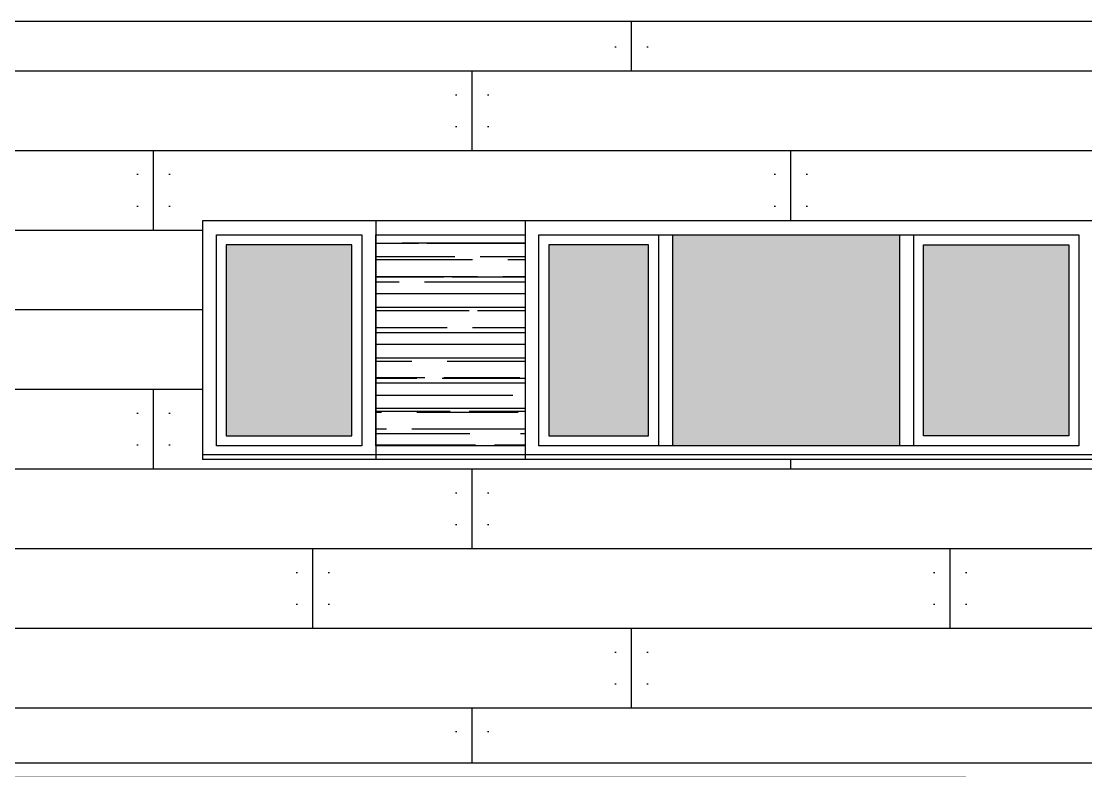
# Model space of a CAD drawing. Header units: millimetres. Extents: x 589 to 1175, y -455 to -172.
# Drawn here: x 1032.14 to 1037.48, y -325.04 to -321.27 of the extents above; entities that cross this region are included whole.
import ezdxf

# ---------------------------------------------------------------- set-up
doc = ezdxf.new("R2010")
doc.units = ezdxf.units.MM
doc.layers.add('FLOATING-WINDOWS', color=2, linetype='Continuous', plot=False)
for name, color, linetype in [('pohled', 4, 'Continuous'), ('SRAFA', 251, 'Continuous'), ('srafa fasada', 253, 'Continuous')]:
    doc.layers.add(name, color=color, linetype=linetype)

msp = doc.modelspace()

# ---------------------------------------------------------------- hatches: boundary and pattern name
at = {"layer": 'FLOATING-WINDOWS'}
h = msp.add_hatch(dxfattribs=at)
h.set_pattern_fill('WOODS_BOARD_WIDENAILS,_O', color=256, scale=0.2, pattern_type=2)
h.set_pattern_definition([(0, (0, 0.08), (0, 0.4), []), (90, (0, 0.08), (-0.8, 0.8), [0.4, -2.8]), (90, (0.08, 0.2), (-0.8, 0.8), [0, -0.16, 0, -3.04]), (90, (3.12, 0.2), (-0.8, 0.8), [0, -0.16, 0, -3.04]), (90, (1.6, 0.48), (-0.8, 0.8), [0.4, -2.8]), (90, (1.52, 0.6), (-0.8, 0.8), [0, -0.16, 0, -3.04]), (90, (1.68, 0.6), (-0.8, 0.8), [0, -0.16, 0, -3.04])])
h.paths.add_polyline_path([(1039.9164, -323.923), (1041.5164, -323.923), (1041.5164, -324.9984), (1043.2664, -324.9984), (1043.2664, -321.2706), (1029.9664, -321.2706), (1029.9664, -324.9984), (1039.9164, -324.9984)])
h.paths.add_polyline_path([(1033.0464, -323.473), (1033.0464, -322.273), (1039.1664, -322.273), (1039.9864, -322.273), (1042.8664, -322.273), (1042.8664, -323.473), (1039.9864, -323.473), (1039.1664, -323.473)], flags=16)
h.paths.add_polyline_path([(1033.9164, -323.448), (1033.9164, -322.343), (1034.6664, -322.343), (1034.6664, -323.403), (1034.6664, -323.448), (1037.5164, -323.448), (1037.5164, -322.343), (1038.2664, -322.343), (1038.2664, -323.403), (1038.2664, -323.448), (1039.1664, -323.448), (1039.1664, -322.343), (1039.9164, -322.343), (1039.9164, -323.403), (1039.1664, -323.403), (1039.1664, -323.448)], flags=0)
h.paths.add_polyline_path([(1033.8464, -323.403), (1033.1164, -323.403), (1033.1164, -322.343), (1033.8464, -322.343)], flags=0)
h.paths.add_polyline_path([(1033.7964, -323.353), (1033.1664, -323.353), (1033.1664, -322.393), (1033.7964, -322.393)], flags=0)
h.paths.add_polyline_path([(1034.7364, -323.403), (1034.7364, -322.343), (1037.4464, -322.343), (1037.4464, -323.403)], flags=0)
h.paths.add_polyline_path([(1034.7864, -323.353), (1034.7864, -322.393), (1035.2864, -322.393), (1035.2864, -323.353)], flags=0)
h.paths.add_polyline_path([(1036.6664, -323.353), (1036.6664, -322.393), (1037.3964, -322.393), (1037.3964, -323.353)], flags=0)
h.paths.add_polyline_path([(1038.3364, -323.403), (1038.3364, -322.343), (1039.0964, -322.343), (1039.0964, -323.403)], flags=0)
h.paths.add_polyline_path([(1038.3864, -323.353), (1038.3864, -322.393), (1039.0464, -322.393), (1039.0464, -323.353)], flags=0)
at = {"layer": 'pohled'}
h = msp.add_hatch(dxfattribs=at)
h.set_pattern_fill('AR-RROOF', color=256, style=0)
h.paths.add_polyline_path([(1039.9164, -323.923), (1041.8964, -323.923), (1041.8964, -325.073), (1043.2664, -325.073), (1043.2664, -321.2706), (1039.1664, -321.2706), (1039.1664, -323.373), (1032.7164, -323.373), (1032.7164, -321.2706), (1029.9664, -321.2706), (1029.9664, -325.073), (1039.1664, -325.073), (1039.9164, -325.073)])
at = {"layer": 'SRAFA'}
h = msp.add_hatch(dxfattribs=at)
h.set_pattern_fill('AR-RROOF', color=256, scale=0.005, style=0)
h.paths.add_polyline_path([(1034.6664, -322.343), (1033.9164, -322.343), (1033.9164, -323.403), (1034.6664, -323.403)])
h.paths.add_polyline_path([(1038.2664, -322.343), (1037.5164, -322.343), (1037.5164, -323.403), (1038.2664, -323.403)])
h.paths.add_polyline_path([(1039.9164, -322.343), (1039.1664, -322.343), (1039.1664, -323.403), (1039.9164, -323.403)])
at = {"layer": 'srafa fasada'}
h = msp.add_hatch(color=256, dxfattribs=at)
h.paths.add_polyline_path([(1033.7964, -322.393), (1033.1664, -322.393), (1033.1664, -323.353), (1033.7964, -323.353)])
h.paths.add_polyline_path([(1035.2864, -322.393), (1034.7864, -322.393), (1034.7864, -323.353), (1035.2864, -323.353)])
h.paths.add_polyline_path([(1037.3964, -322.393), (1036.6664, -322.393), (1036.6664, -323.353), (1037.3964, -323.353)])
h.paths.add_polyline_path([(1039.0464, -322.393), (1038.3864, -322.393), (1038.3864, -323.353), (1039.0464, -323.353)])
h.paths.add_polyline_path([(1036.5464, -322.343), (1035.4064, -322.343), (1035.4064, -323.403), (1036.5464, -323.403)])

# ---------------------------------------------------------------- linework, layer by layer
at = {"layer": 'pohled'}
for p, q in [((1029.9664, -321.2706), (1043.2664, -321.2706)), ((1039.1664, -322.273), (1033.0464, -322.273)), ((1033.0464, -322.273), (1033.0464, -323.473)), ((1033.9164, -322.273), (1033.9164, -323.473)), ((1034.6664, -322.273), (1034.6664, -323.473)), ((1033.9164, -322.343), (1033.9164, -323.403)), ((1035.3364, -322.343), (1035.3364, -323.403)), ((1035.4064, -322.343), (1035.4064, -323.403)), ((1036.5464, -322.343), (1036.5464, -323.403)), ((1036.6164, -322.343), (1036.6164, -323.403)), ((1039.9864, -323.448), (1033.0464, -323.448)), ((1039.1664, -323.473), (1033.0464, -323.473)), ((1039.9164, -324.9984), (1029.9664, -324.9984))]:
    msp.add_line(p, q, dxfattribs=at)
for points in [[(1033.1164, -322.343), (1033.8464, -322.343), (1033.8464, -323.403), (1033.1164, -323.403)], [(1033.9164, -322.343), (1034.6664, -322.343), (1034.6664, -323.403), (1033.9164, -323.403)], [(1034.7364, -322.343), (1037.4464, -322.343), (1037.4464, -323.403), (1034.7364, -323.403)], [(1033.7964, -322.393), (1033.1664, -322.393), (1033.1664, -323.353), (1033.7964, -323.353)], [(1035.2864, -322.393), (1034.7864, -322.393), (1034.7864, -323.353), (1035.2864, -323.353)], [(1036.6664, -322.393), (1037.3964, -322.393), (1037.3964, -323.353), (1036.6664, -323.353)]]:
    msp.add_lwpolyline(points, close=True, dxfattribs=at)

doc.saveas('drawing.dxf')
